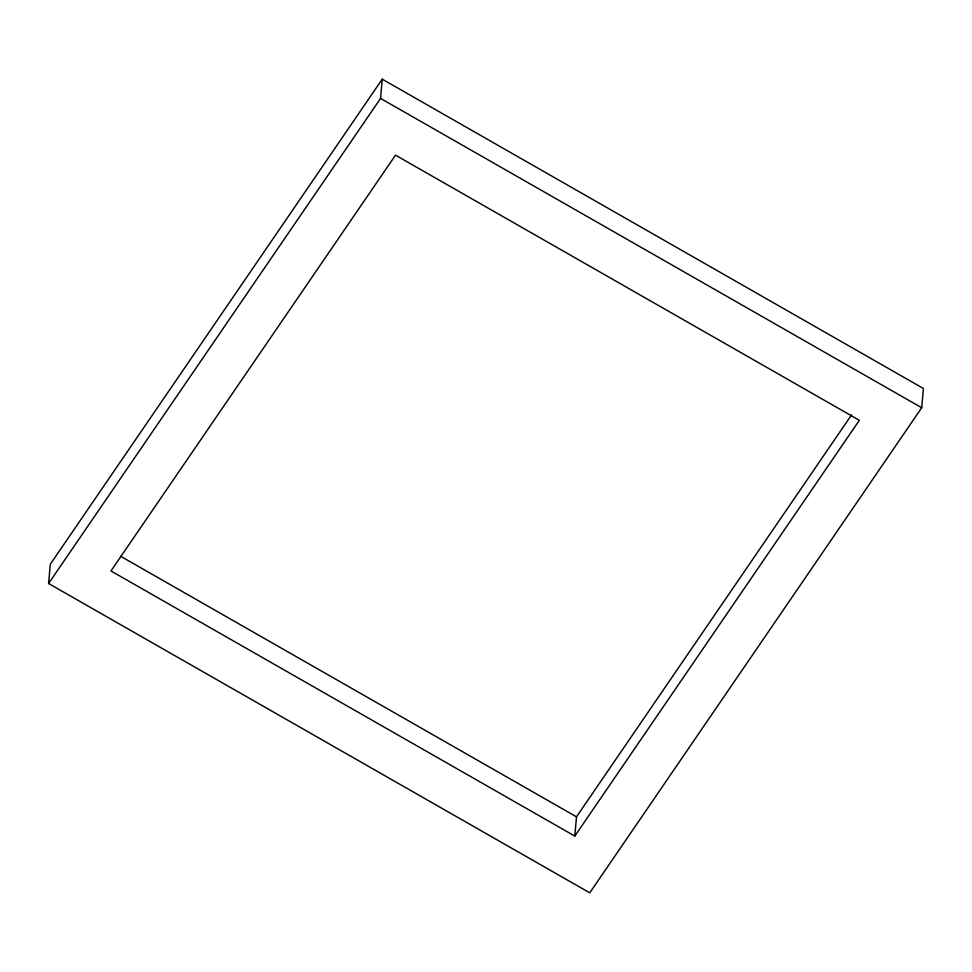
<?xml version="1.0" encoding="UTF-8"?>
<svg xmlns="http://www.w3.org/2000/svg" width="972" height="972" viewBox="0 0 972 972"><rect width="100%" height="100%" fill="white"/><g stroke="black" fill="none" stroke-linecap="round" stroke-linejoin="round"><path stroke-width="1.46" d="M48.6 583.516L50.289 564.27L382.239 79.169L923.4 388.484L921.711 407.73L589.761 892.831L48.6 583.516L380.562 98.415L382.239 79.169M574.817 836.078L859.345 420.293L395.507 155.168L110.966 570.965L574.817 836.078L576.493 816.832L851.606 414.813M380.562 98.415L921.711 407.73M120.552 556.227L576.493 816.832"/></g></svg>
